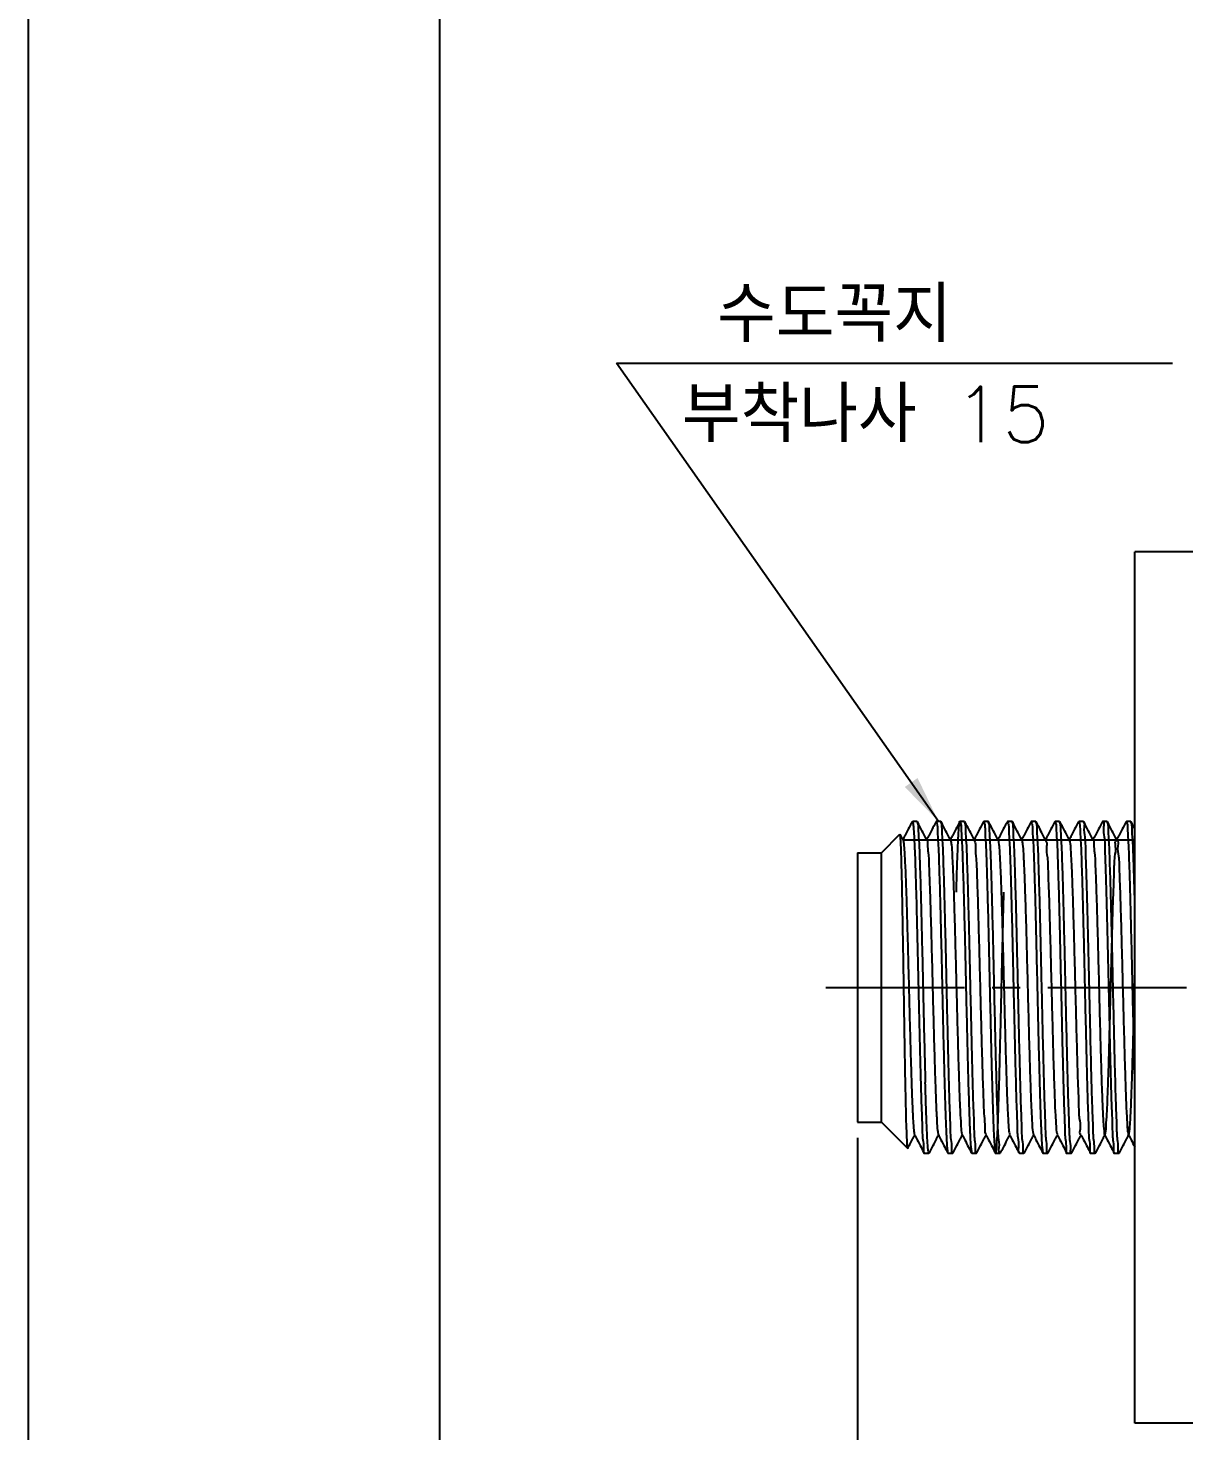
# Model space of a CAD drawing. Extents: x 6992 to 7586, y -5808 to -5388.
# Drawn here: x 6992.5 to 7065.5, y -5727.2 to -5638.7 of the extents above; entities that cross this region are included whole.
import ezdxf

# ---------------------------------------------------------------- set-up
doc = ezdxf.new("R2010")
doc.units = 0
doc.header["$LTSCALE"] = 7
doc.header["$MEASUREMENT"] = 0
doc.linetypes.add('CENTER', pattern=[2, 1.25, -0.25, 0.25, -0.25])
doc.layers.get('0').update_dxf_attribs({"color": 2, "linetype": 'CONTINUOUS'})
for name, color, linetype in [('CL', 1, 'CENTER'), ('D', 2, 'CONTINUOUS'), ('DIM', 2, 'CONTINUOUS'), ('DWG', 7, 'CONTINUOUS'), ('TXT', 4, 'CONTINUOUS')]:
    doc.layers.add(name, color=color, linetype=linetype)
doc.styles.add('GHS', font='ROMANS.shx', dxfattribs={"bigfont": 'GHS.shx'})
doc.dimstyles.new('STANDARD$7', dxfattribs={"dimtxt": 3.5, "dimasz": 3, "dimexe": 1, "dimexo": 1, "dimgap": 1, "dimtad": 1, "dimdec": 4, "dimzin": 0, "dimdsep": 46, "dimtxsty": 'GHS', "dimcen": 1, "dimclrd": 256, "dimclre": 256, "dimclrt": 2, "dimadec": 4, "dimazin": 0, "dimtfac": 1, "dimtdec": 4, "dimtmove": 2, "dimatfit": 2, "dimfxl": 0, "dimtolj": 1, "dimtzin": 0, "dimlwd": -1, "dimlwe": -1, "dimarcsym": 0})

msp = doc.modelspace()

# ---------------------------------------------------------------- linework, layer by layer
at = {"linetype": 'Continuous'}
msp.add_lwpolyline([(6992.497023865162, -5808.085328019546), (7586.497023865184, -5808.085328019546), (7586.497023865184, -5388.085328019539), (6992.497023865162, -5388.085328019539)], close=True, dxfattribs=at)
at = {"layer": 'CL', "linetype": 'CENTER'}
msp.add_line((7042.859694084986, -5699.227132569589), (7114.902126791187, -5699.227132569589), dxfattribs=at)
at = {"layer": 'D'}
msp.add_line((7029.636171878896, -5659.835665419254), (7064.723482644119, -5659.835665419254), dxfattribs=at)
at = {"layer": 'DIM'}
msp.add_line((7044.859694084986, -5708.727132458789), (7044.859694084986, -5747.394365499575), dxfattribs=at)
at = {"layer": 'DWG'}
for p, q in [((7066.184849362884, -5671.727132458789), (7062.359694847886, -5671.727132458789)), ((7062.359694847886, -5726.72709003379), (7062.359694847886, -5671.72717488369)), ((7046.359694847886, -5690.727132458789), (7047.529448655087, -5689.557378651589)), ((7044.859694084986, -5690.727132458789), (7044.859694084986, -5707.727132458789)), ((7044.859694847886, -5690.727132458789), (7046.359694847886, -5690.727132458789)), ((7046.359694847886, -5707.727132458789), (7046.359694847886, -5690.727132458789)), ((7044.859694847886, -5707.727132458789), (7046.359694847886, -5707.727132458789)), ((7046.359694847886, -5707.727132458789), (7048.022685700886, -5709.390123311689)), ((7066.184849362884, -5726.727132458789), (7062.359694847886, -5726.727132458789))]:
    msp.add_line(p, q, dxfattribs=at)
at = {"layer": 'DWG', "color": 2}
for p, q in [((7048.276837092884, -5688.820070172987), (7048.298772727985, -5688.788054595589)), ((7048.298744381385, -5688.78808292529), (7048.337194847885, -5688.749632458788)), ((7048.608962601786, -5688.749632458788), (7048.337194847885, -5688.749632458788)), ((7048.337194847885, -5688.780853549488), (7048.337194847885, -5688.749632458788)), ((7049.808317777684, -5688.759654520189), (7049.818706595886, -5688.749632725088)), ((7050.108962601886, -5688.749632458788), (7049.818760427284, -5688.749632458788)), ((7051.608962601886, -5688.749632458788), (7051.318760427284, -5688.749632458788)), ((7052.808317777684, -5688.759654520189), (7052.818748199885, -5688.749632472489)), ((7053.108962601786, -5688.749632458788), (7052.818760427284, -5688.749632458788)), ((7054.308317777684, -5688.759654520189), (7054.318726305684, -5688.749632565788)), ((7054.608962601786, -5688.749632458788), (7054.318760427284, -5688.749632458788)), ((7056.108962601786, -5688.749632458788), (7055.818760427284, -5688.749632458788)), ((7057.308317777684, -5688.759654520189), (7057.318712651286, -5688.74963266859)), ((7057.608962601786, -5688.749632458788), (7057.318760427284, -5688.749632458788)), ((7059.108962601786, -5688.749632458788), (7058.818760427284, -5688.749632458788)), ((7060.608962601786, -5688.749632458788), (7060.318760427284, -5688.749632458788)), ((7061.808317777684, -5688.759654520189), (7061.818749700686, -5688.749632469287)), ((7062.108962601786, -5688.749632458788), (7061.818760427284, -5688.749632458788)), ((7047.707990939885, -5689.911632458789), (7062.359694847886, -5689.911632458789)), ((7048.029760636784, -5709.386874112788), (7048.022677197785, -5709.390114793689)), ((7049.358962601786, -5709.70463245879), (7049.068760427284, -5709.70463245879)), ((7049.369405251085, -5709.69461039819), (7049.358953611785, -5709.704632451288)), ((7050.558317777684, -5709.694610397288), (7050.568751437286, -5709.704632451288)), ((7050.858962601886, -5709.70463245879), (7050.568760427284, -5709.70463245879)), ((7052.058317777684, -5709.694610397288), (7052.068695044485, -5709.70463206579)), ((7052.358962601786, -5709.70463245879), (7052.068760427284, -5709.70463245879)), ((7053.858962601786, -5709.70463245879), (7053.568760427284, -5709.70463245879)), ((7055.358962601786, -5709.70463245879), (7055.068760427284, -5709.70463245879)), ((7056.858962601786, -5709.70463245879), (7056.568760427284, -5709.70463245879)), ((7058.058317777684, -5709.694610397288), (7058.068754032785, -5709.704632454988)), ((7058.358962601786, -5709.70463245879), (7058.068760427284, -5709.70463245879)), ((7059.558317777684, -5709.694610397288), (7059.568716522286, -5709.704632281588)), ((7059.858962601786, -5709.70463245879), (7059.568760427284, -5709.70463245879)), ((7061.358962601786, -5709.70463245879), (7061.068760427284, -5709.70463245879))]:
    msp.add_line(p, q, dxfattribs=at)
for points in [[(7048.276837094085, -5688.820070173588), (7048.115071910486, -5689.130508293689), (7047.865184439486, -5689.61001976089), (7047.784549731985, -5689.764739321789)], [(7048.298169995285, -5688.787461028889), (7048.337194847887, -5688.780853549488)], [(7048.337194847887, -5688.780853549488), (7048.378878552086, -5689.080092905289), (7048.420669815385, -5689.689849956289), (7048.462450388886, -5690.590858127787), (7048.504352129987, -5691.75943726199), (7048.546855185885, -5693.179009902688), (7048.589326912885, -5694.788538232788), (7048.631211630987, -5696.513287368089), (7048.672694809788, -5698.303802889488), (7048.714491332385, -5700.13582839819), (7048.756137067185, -5701.933679086091), (7048.797890894684, -5703.653675378388), (7048.839593760686, -5705.23677957059)], [(7048.602492707085, -5688.756002988888), (7048.609132956486, -5688.765437545389)], [(7048.609132956486, -5688.765437545389), (7048.645399034785, -5688.871428560589), (7048.689438565785, -5689.339318438488), (7048.733475178387, -5690.142674177889), (7048.777509729787, -5691.25419936809), (7048.821545552784, -5692.63625770119), (7048.865580438187, -5694.241894766688), (7048.909616209285, -5696.016700584089), (7048.953651169586, -5697.900394249289), (7048.997685709286, -5699.829081242089), (7049.041721883686, -5701.737416186788), (7049.085759699587, -5703.56064656439), (7049.129795935185, -5705.23677957059)], [(7049.225604781384, -5689.922900379388), (7049.056334807987, -5689.598115886689), (7048.806448628586, -5689.118605653388), (7048.619405250187, -5688.759654519788)], [(7049.788316363787, -5688.79803999429), (7049.615071910584, -5689.130508293489), (7049.365184439584, -5689.61001976069), (7049.284549732087, -5689.764739321588)], [(7049.808317778485, -5688.759654520589), (7049.788316363787, -5688.79803999429)], [(7049.810175567485, -5688.758234852288), (7049.854314093287, -5688.86560918039), (7049.899243229085, -5689.33941769979), (7049.943485727386, -5690.147329276788), (7049.987240012286, -5691.252276424289), (7050.031296610987, -5692.634662269589), (7050.075130185987, -5694.232321219388), (7050.119174620884, -5696.006700212791), (7050.163024565985, -5697.88191893329), (7050.206769639486, -5699.797798878088), (7050.250911760386, -5701.71150350109), (7050.295440081185, -5703.555953190389), (7050.339593760686, -5705.23677957059)], [(7050.109309854086, -5688.76531176459), (7050.102665974684, -5688.75586330939)], [(7050.629795935185, -5705.23677957059), (7050.586011842386, -5703.570719320389), (7050.542167475987, -5701.756398399189), (7050.497840742786, -5699.835873994987), (7050.453648344284, -5697.900271251288), (7050.409697142286, -5696.020081907089), (7050.365199639788, -5694.227201614689), (7050.320866359585, -5692.61311236359), (7050.277109591485, -5691.24281678049), (7050.233351667086, -5690.139974648588), (7050.189317695987, -5689.337565169189), (7050.145502825586, -5688.872122074888), (7050.109309854086, -5688.76531176459)], [(7050.725604781384, -5689.922900379388), (7050.556334808787, -5689.598115888188), (7050.306448629484, -5689.11860565489), (7050.119405250187, -5688.759654519788)], [(7051.288316364187, -5688.798039993588), (7051.115071911385, -5689.130508292088), (7050.865184440385, -5689.61001975929), (7050.784549732687, -5689.76473932049)], [(7051.089593760686, -5693.21748534689), (7051.133872680986, -5691.73779882949), (7051.178782992285, -5690.499652157589), (7051.223530175286, -5689.572231745587), (7051.267455722385, -5688.990649184689), (7051.311281880086, -5688.754772940989), (7051.355300651087, -5688.872122074888), (7051.399115521484, -5689.337565169189), (7051.443149492485, -5690.139974648588), (7051.486907416986, -5691.24281678049), (7051.530664185086, -5692.61311236359), (7051.574997465284, -5694.227201614689), (7051.619494967787, -5696.020081907089), (7051.663446169785, -5697.900271251288), (7051.707638568287, -5699.835873994987), (7051.751965301484, -5701.756398399189), (7051.795809667887, -5703.570719320389), (7051.839593760686, -5705.23677957059)], [(7051.308317778485, -5688.759654520589), (7051.288316364187, -5688.798039993588)], [(7051.312463800185, -5688.75586330939), (7051.355300651087, -5688.872122074888), (7051.399115521484, -5689.337565169189), (7051.443149492485, -5690.139974648588), (7051.486907416986, -5691.24281678049), (7051.530664185086, -5692.61311236359), (7051.574997465284, -5694.227201614689), (7051.619494967787, -5696.020081907089), (7051.663446169785, -5697.900271251288), (7051.707638568287, -5699.835873994987), (7051.751965301484, -5701.756398399189), (7051.795809667887, -5703.570719320389), (7051.839593760686, -5705.23677957059)], [(7051.607415046887, -5688.766952674388), (7051.600673281386, -5688.757885501389)], [(7052.129795935185, -5705.23677957059), (7052.085751066084, -5703.560301582289), (7052.041664002985, -5701.734949826288), (7051.997669425686, -5699.828367764389), (7051.953547134186, -5697.895865220289), (7051.909683904885, -5696.019528834389), (7051.865750335985, -5694.248454386488), (7051.821261991287, -5692.626588083389), (7051.776771210187, -5691.233208471887), (7051.732758116685, -5690.127035639889), (7051.688283029687, -5689.32266066259), (7051.643832492487, -5688.86119895969), (7051.607415046887, -5688.766952674388)], [(7052.225604781384, -5689.922900379388), (7052.056334810784, -5689.598115891888), (7051.806448631387, -5689.11860565859), (7051.619405250187, -5688.759654519788)], [(7052.788316364984, -5688.798039991991), (7052.615071913287, -5689.130508288388), (7052.365184442288, -5689.61001975559), (7052.284549734186, -5689.76473931759)], [(7052.808317778485, -5688.759654520589), (7052.788316364984, -5688.798039991991)], [(7052.810471106886, -5688.757885501389), (7052.853630317984, -5688.86119895969), (7052.898080855184, -5689.32266066259), (7052.942555942185, -5690.127035639889), (7052.986569035585, -5691.233208471887), (7053.031059816787, -5692.626588083389), (7053.075548161485, -5694.248454386488), (7053.119481730386, -5696.019528834389), (7053.163344959687, -5697.895865220289), (7053.207467251084, -5699.828367764389), (7053.251461828486, -5701.734949826288), (7053.295548891585, -5703.560301582289), (7053.339593760686, -5705.23677957059)], [(7053.107328105687, -5688.766964970389), (7053.100634898487, -5688.75795008519)], [(7053.629795935185, -5705.23677957059), (7053.585517088884, -5703.550950034591), (7053.540628082485, -5701.690783356189), (7053.495923884484, -5699.75187021519), (7053.452031277388, -5697.829903704987), (7053.408198526087, -5695.957531003191), (7053.364174004886, -5694.187690749888), (7053.320353463687, -5692.595669520189), (7053.276313991684, -5691.220251308689), (7053.232553295386, -5690.122583718789), (7053.188778780886, -5689.32977882749), (7053.144397660586, -5688.864838091587), (7053.107328105687, -5688.766964970389)], [(7053.725604781384, -5689.922900379388), (7053.556334811086, -5689.59811589259), (7053.306448631685, -5689.118605659289), (7053.119405250187, -5688.759654519788)], [(7054.288316365184, -5688.79803999159), (7054.115071913684, -5689.130508287588), (7053.865184442684, -5689.610019754789), (7053.784549734484, -5689.76473931699)], [(7054.308317778485, -5688.759654520589), (7054.288316365184, -5688.79803999159)], [(7054.310432723987, -5688.75795008519), (7054.354195485985, -5688.864838091587), (7054.398576606387, -5689.32977882749), (7054.442351120784, -5690.122583718789), (7054.486111817185, -5691.220251308689), (7054.530151289187, -5692.595669520189), (7054.573971830387, -5694.187690749888), (7054.617996351584, -5695.957531003191), (7054.661829102884, -5697.829903704987), (7054.705721709985, -5699.75187021519), (7054.750425907985, -5701.690783356189), (7054.795314914385, -5703.550950034591), (7054.839593760686, -5705.23677957059)], [(7054.607879018486, -5688.766513638388), (7054.601179459785, -5688.75736237469)], [(7055.129795935185, -5705.23677957059), (7055.085871634486, -5703.56511880429), (7055.041928886485, -5701.746235587791), (7054.997995144387, -5699.842638804988), (7054.953944630784, -5697.913171014588), (7054.909904005284, -5696.028726164288), (7054.865077308286, -5694.222484139187), (7054.820188266387, -5692.590057911988), (7054.776001393986, -5691.211409470889), (7054.732243609285, -5690.115865225587), (7054.688184138487, -5689.321245856689), (7054.644347996787, -5688.86451597729), (7054.607879018486, -5688.766513638388)], [(7055.225604781384, -5689.922900379388), (7055.056334808285, -5689.598115887089), (7054.806448628884, -5689.118605653788), (7054.619405250187, -5688.759654519788)], [(7055.788316363885, -5688.798039993988), (7055.615071910785, -5689.130508293088), (7055.365184439785, -5689.610019760188), (7055.284549732287, -5689.76473932129)], [(7055.808317778485, -5688.759654520589), (7055.788316363885, -5688.798039993988)], [(7055.810767126086, -5688.757153768787), (7055.810977285286, -5688.75736237469)], [(7055.810977285286, -5688.75736237469), (7055.854145822186, -5688.86451597729), (7055.897981963984, -5689.321245856689), (7055.942041434786, -5690.115865225587), (7055.985799219487, -5691.211409470889), (7056.029986091884, -5692.590057911988), (7056.074875133787, -5694.222484139187), (7056.119701830687, -5696.028726164288), (7056.163742456285, -5697.913171014588), (7056.207792969884, -5699.842638804988), (7056.251726711986, -5701.746235587791), (7056.295669459987, -5703.56511880429), (7056.339593760686, -5705.23677957059)], [(7056.106119605085, -5688.768290108888), (7056.099273756585, -5688.759563966789)], [(7056.629795935185, -5705.23677957059), (7056.585745073686, -5703.560062130287), (7056.540815822087, -5701.698791099891), (7056.495773014287, -5699.74525701829), (7056.451371167184, -5697.801196892087), (7056.407639553885, -5695.93423286279), (7056.363826694787, -5694.174332253988), (7056.319997832887, -5692.583592997889), (7056.275957620086, -5691.210172420488), (7056.232151767386, -5690.113875706887), (7056.187643632185, -5689.313543045788), (7056.142936530085, -5688.855548893291), (7056.106119605085, -5688.768290108888)], [(7056.725604781384, -5689.922900379388), (7056.556334807787, -5689.59811588619), (7056.306448628386, -5689.11860565289), (7056.119405250187, -5688.759654519788)], [(7057.288316363685, -5688.798039994388), (7057.115071910384, -5689.130508293991), (7056.865184439384, -5689.610019761189), (7056.784549731887, -5689.764739321989)], [(7057.308317778485, -5688.759654520589), (7057.288316363685, -5688.798039994388)], [(7057.309071581987, -5688.759563966789), (7057.352734355585, -5688.855548893291), (7057.397441457686, -5689.313543045788), (7057.441949592887, -5690.113875706887), (7057.485755445587, -5691.210172420488), (7057.529795658387, -5692.583592997889), (7057.573624520284, -5694.174332253988), (7057.617437379386, -5695.93423286279), (7057.661168992685, -5697.801196892087), (7057.705570839787, -5699.74525701829), (7057.750613647584, -5701.698791099891), (7057.795542899186, -5703.560062130287), (7057.839593760686, -5705.23677957059)], [(7057.609078887885, -5688.76546657299), (7057.602450865985, -5688.75606651499)], [(7058.129795935185, -5705.23677957059), (7058.085768260587, -5703.560988641788), (7058.041698195286, -5701.73640681379), (7057.997721146685, -5699.830633944188), (7057.953613989286, -5697.898775630489), (7057.909691397484, -5696.019841882087), (7057.865563123587, -5694.241226403788), (7057.821646365284, -5692.639697711889), (7057.777510135087, -5691.254210909989), (7057.733614667786, -5690.145725857488), (7057.689626919086, -5689.342055636487), (7057.645642444886, -5688.873058077788), (7057.609078887885, -5688.76546657299)], [(7058.225604781384, -5689.922900379388), (7058.056334807387, -5689.598115885488), (7057.806448627985, -5689.118605652089), (7057.619405250187, -5688.759654519788)], [(7058.788316363587, -5688.798039994788), (7058.615071909984, -5689.130508294689), (7058.365184438984, -5689.610019761891), (7058.284549731585, -5689.764739322589)], [(7058.808317778485, -5688.759654520589), (7058.788316363587, -5688.798039994788)], [(7058.812038416285, -5688.755857325588), (7058.812248691485, -5688.75606651499)], [(7058.812248691485, -5688.75606651499), (7058.855440270387, -5688.873058077788), (7058.899424744586, -5689.342055636487), (7058.943412493287, -5690.145725857488), (7058.987307960584, -5691.254210909989), (7059.031444190785, -5692.639697711889), (7059.075360948986, -5694.241226403788), (7059.119489222985, -5696.019841882087), (7059.163411814787, -5697.898775630489), (7059.207518972087, -5699.830633944188), (7059.251496020684, -5701.73640681379), (7059.295566086084, -5703.560988641788), (7059.339593760686, -5705.23677957059)], [(7059.116965754585, -5688.788235970689), (7059.108357565887, -5688.78780276269)], [(7059.254795935185, -5690.644466914688), (7059.213203776786, -5689.732675054089), (7059.171485035187, -5689.106899480288), (7059.129951894787, -5688.790101297189), (7059.116965754585, -5688.788235970689)], [(7059.725604781384, -5689.922900379388), (7059.556334808085, -5689.598115886889), (7059.306448628786, -5689.118605653588), (7059.119405250187, -5688.759654519788)], [(7060.288316363885, -5688.798039994188), (7060.115071910686, -5689.13050829339), (7059.865184439686, -5689.610019760588), (7059.784549732185, -5689.76473932149)], [(7060.308317778485, -5688.759654520589), (7060.288316363885, -5688.798039994188)], [(7060.309801720085, -5688.787952812188), (7060.318155391387, -5688.78780276269)], [(7060.318155391387, -5688.78780276269), (7060.339749720284, -5688.790101297189), (7060.381282860684, -5689.106899480288), (7060.423001602287, -5689.732675054089), (7060.464593760686, -5690.644466914688)], [(7060.607354369984, -5688.766991219189), (7060.600626376085, -5688.757950933788)], [(7061.129795935185, -5705.23677957059), (7061.085947617286, -5703.568154074088), (7061.041481231985, -5701.727160791288), (7060.996639254385, -5699.783224598188), (7060.952190324087, -5697.83682191799), (7060.908191672284, -5695.95724522839), (7060.863887078385, -5694.176654006289), (7060.819926260285, -5692.581164312887), (7060.775923275085, -5691.209202018988), (7060.732028338285, -5690.111204054589), (7060.687902823987, -5689.317230475288), (7060.643992050185, -5688.86222047099), (7060.607354369984, -5688.766991219189)], [(7061.225604781384, -5689.922900379388), (7061.056334809286, -5689.59811588909), (7060.806448629884, -5689.118605655789), (7060.619405250187, -5688.759654519788)], [(7061.788316364387, -5688.798039993188), (7061.615071911785, -5689.130508291189), (7061.365184440785, -5689.610019758387), (7061.284549733087, -5689.764739319788)], [(7061.808317778485, -5688.759654520589), (7061.788316364387, -5688.798039993188)], [(7061.810424201585, -5688.757950933788), (7061.853789875686, -5688.86222047099), (7061.897700649386, -5689.317230475288), (7061.941826163687, -5690.111204054589), (7061.985721100487, -5691.209202018988), (7062.029724085785, -5692.581164312887), (7062.073684903886, -5694.176654006289), (7062.117989497785, -5695.95724522839), (7062.161988149584, -5697.83682191799), (7062.206437079787, -5699.783224598188), (7062.251279057486, -5701.727160791288), (7062.295745442685, -5703.568154074088), (7062.339593760686, -5705.23677957059)], [(7062.109737310786, -5688.764994420089), (7062.103089491984, -5688.755452713391)], [(7062.359897076387, -5694.018757180689), (7062.321832113785, -5692.64603905589), (7062.277307753784, -5691.24845102819), (7062.233501178687, -5690.143242764188), (7062.189474741785, -5689.33984367919), (7062.145670649386, -5688.873247589589), (7062.109737310786, -5688.764994420089)], [(7062.359694585286, -5689.22078423389), (7062.306448631387, -5689.118605658688), (7062.119405250187, -5688.759654519788)], [(7047.784549731985, -5689.764739321789), (7047.713861596587, -5689.900368838189)], [(7047.726531970087, -5689.914300977289), (7047.766694847885, -5690.138826089289), (7047.812194847886, -5690.690755451487), (7047.857694847886, -5691.55182721249), (7047.903194847886, -5692.690857909987), (7047.948694847886, -5694.06659788029), (7047.994194847886, -5695.62922510229), (7048.039694847886, -5697.322149487791), (7048.085194847887, -5699.084062274887), (7048.130694847887, -5700.851156306988), (7048.176194847887, -5702.559436789888), (7048.221694847887, -5704.147038845287), (7048.267194847887, -5705.556467928589), (7048.312694847888, -5706.736681977389), (7048.358194847884, -5707.644939884889), (7048.403694847884, -5708.24834935629), (7048.448264217886, -5708.52571220059)], [(7049.284549732087, -5689.764739321588), (7049.213861596587, -5689.900368838189)], [(7049.221849251784, -5689.918728373588), (7049.222694847887, -5689.91800852889), (7049.268194847888, -5690.151853289088), (7049.313694847884, -5690.71435663239), (7049.359194847884, -5691.585147664689), (7049.404694847884, -5692.732690943089), (7049.450194847885, -5694.11542852319), (7049.495694847885, -5695.68328496749), (7049.541194847885, -5697.37948081319), (7049.586694847885, -5699.14258882319), (7049.632194847885, -5700.908758556288), (7049.677694847886, -5702.614028691689), (7049.723194847886, -5704.196643369789), (7049.768694847886, -5705.59928866239), (7049.814194847886, -5706.771168180188), (7049.859694847886, -5707.669842648887)], [(7050.784549732687, -5689.76473932049), (7050.713861596587, -5689.900368838189)], [(7050.732159026787, -5689.935877092288), (7050.777126040584, -5690.23681772389), (7050.822997600188, -5690.868195338888), (7050.868869159885, -5691.807238377089), (7050.914740719485, -5693.019383703489), (7050.960612279085, -5694.460016171288), (7051.006483838786, -5696.076110761787), (7051.052355398386, -5697.808184263187), (7051.098226957985, -5699.59248465559), (7051.144098517687, -5701.363337615989), (7051.189970077286, -5703.055563777991), (7051.235841636886, -5704.606877773189), (7051.281713196486, -5705.960180753787), (7051.327584756187, -5707.065662016888), (7051.373456315787, -5707.882632374887), (7051.419327875386, -5708.381021792888), (7051.454753103686, -5708.530111421089)], [(7052.208960101087, -5689.938360446289), (7052.245015948787, -5689.99084185519), (7052.290887508485, -5690.392313758388), (7052.336759068085, -5691.118966745689), (7052.382630627684, -5692.144055072389), (7052.428502187386, -5693.429848554588), (7052.474373746985, -5694.929021295589), (7052.520245306585, -5696.586393598391), (7052.566116866286, -5698.340962952389), (7052.611988425886, -5700.12814933799), (7052.657859985486, -5701.88217220829), (7052.703731545187, -5703.538471657888), (7052.749603104787, -5705.036084664491), (7052.795474664386, -5706.319888939888), (7052.841346224084, -5707.342631803589), (7052.887217783687, -5708.06666940069), (7052.933089343287, -5708.465352250489), (7052.968931729685, -5708.51511376119)], [(7052.284549734186, -5689.76473931759), (7052.213861596587, -5689.900368838189)], [(7053.784549734484, -5689.76473931699), (7053.713861596587, -5689.900368838189)], [(7053.723428137188, -5689.92393265419), (7053.758777416684, -5690.076021240187), (7053.804648976386, -5690.577158172189), (7053.850520535985, -5691.39667266369), (7053.896392095585, -5692.504401038488), (7053.942263655286, -5693.859571399989), (7053.988135214886, -5695.412304312889), (7054.034006774486, -5697.105448703987), (7054.079878334187, -5698.876685407588), (7054.125749893787, -5700.66082093299), (7054.171621453386, -5702.392187025587), (7054.217493013084, -5704.007057702587), (7054.263364572687, -5705.44599480079), (7054.309236132287, -5706.65603570229), (7054.355107691985, -5707.592642717587), (7054.400979251584, -5708.22134237369), (7054.445807490285, -5708.519567678188)], [(7055.284549732287, -5689.76473932129), (7055.213861596587, -5689.900368838189)], [(7055.227052429987, -5689.924719960491), (7055.272538884585, -5690.191599696391), (7055.318410444286, -5690.79073693079), (7055.364282003886, -5691.700390581787), (7055.410153563485, -5692.887079242388), (7055.456025123187, -5694.307124743489), (7055.501896682787, -5695.908259805889), (7055.547768242386, -5697.631551829789), (7055.593639802084, -5699.413572012789), (7055.639511361687, -5701.188729959187), (7055.685382921287, -5702.891687849988), (7055.731254480985, -5704.459765316489), (7055.777126040584, -5705.835246501891), (7055.822997600188, -5706.96750439519), (7055.868869159885, -5707.814864247888), (7055.914740719485, -5708.346137485991), (7055.949258140185, -5708.53281215479)], [(7056.711332093188, -5689.94942476309), (7056.740428792886, -5689.969255911088), (7056.786300352485, -5690.337193283787), (7056.832171912085, -5691.03234054679), (7056.878043471786, -5692.02911157929), (7056.923915031386, -5693.290818465288), (7056.969786590986, -5694.77102185769), (7057.015658150687, -5696.415240259888), (7057.061529710287, -5698.16295531379), (7057.107401269886, -5699.949839284389), (7057.153272829584, -5701.71012275559), (7057.199144389187, -5703.37901538979), (7057.245015948787, -5704.895090649989), (7057.290887508485, -5706.202546712488), (7057.336759068085, -5707.25326035099), (7057.382630627684, -5708.008558196689), (7057.428502187386, -5708.440640180488), (7057.465267366484, -5708.522634759091)], [(7056.784549731887, -5689.764739321989), (7056.713861596587, -5689.900368838189)], [(7058.284549731585, -5689.764739322589), (7058.213861596587, -5689.900368838189)], [(7058.218001554387, -5689.926872795888), (7058.254190260786, -5690.04423437579), (7058.300061820386, -5690.512318354988), (7058.345933379986, -5691.30116643749), (7058.391804939687, -5692.381743678288), (7058.437676499287, -5693.714277526287), (7058.483548058886, -5695.249721723088), (7058.529419618584, -5696.931561536891), (7058.575291178187, -5698.697893887191), (7058.621162737787, -5700.483705796491), (7058.667034297485, -5702.223267307891), (7058.712905857084, -5703.852550791988), (7058.758777416684, -5705.31158759649), (7058.804648976386, -5706.54667529849), (7058.850520535985, -5707.51235431699), (7058.896392095585, -5708.173081132391), (7058.942263655286, -5708.50453652889), (7058.949622004386, -5708.504132991588)], [(7059.784549732185, -5689.76473932149), (7059.713861596587, -5689.900368838189)], [(7059.721137499584, -5689.91794626039), (7059.722080168985, -5689.917152113889), (7059.767951728687, -5690.14971750449), (7059.813823288287, -5690.716393162289), (7059.859694847886, -5691.59632159019)], [(7061.284549733087, -5689.764739319788), (7061.213861596587, -5689.900368838189)], [(7061.226908560684, -5689.95112535459), (7061.235841636886, -5689.951087889789), (7061.281713196486, -5690.285354892789), (7061.327584756187, -5690.948739789688), (7061.373456315787, -5691.91682552929), (7061.419327875386, -5693.15398000849), (7061.465199435084, -5694.614667574788), (7061.511070994688, -5696.245125046189), (7061.556942554287, -5697.98534055959), (7061.602814113985, -5699.771262414088), (7061.648685673585, -5701.537156605889), (7061.694557233184, -5703.218026284689), (7061.740428792886, -5704.752004077687), (7061.786300352485, -5706.08262922649), (7061.832171912085, -5707.160925725788), (7061.878043471786, -5707.947204971188), (7061.923915031386, -5708.412526568191), (7061.960165060687, -5708.527102798387)], [(7048.033247650086, -5709.382143256589), (7048.032271279486, -5709.38075531719), (7048.003314736086, -5709.29364374169), (7047.974493830285, -5708.869160649589), (7047.945277745586, -5708.111515946788), (7047.916125946385, -5707.05485856759), (7047.887354970286, -5705.754593423189), (7047.858580904185, -5704.243528579689), (7047.829601446587, -5702.561156204589), (7047.800741798184, -5700.783053301988), (7047.771727955887, -5698.953218908788), (7047.742813691484, -5697.149477534789), (7047.713849886486, -5695.423507992688), (7047.684322982584, -5693.807307059888), (7047.654647960886, -5692.384932936387), (7047.625355858387, -5691.227571278188)], [(7059.629795935185, -5705.23677957059), (7059.588054765185, -5703.65215162899), (7059.546080598784, -5701.922711438288), (7059.504480758185, -5700.12652609669), (7059.462914517584, -5698.304569401989), (7059.421408371485, -5696.51305701779), (7059.379657714484, -5694.793652487188), (7059.338118559286, -5693.217100347691), (7059.296399281286, -5691.816456360189), (7059.254795935185, -5690.644466914688)], [(7060.464593760686, -5690.644466914688), (7060.506197106786, -5691.816456360189), (7060.547916384787, -5693.217100347691), (7060.589455539985, -5694.793652487188), (7060.631206196986, -5696.51305701779), (7060.672712343085, -5698.304569401989), (7060.714278583686, -5700.12652609669), (7060.755878424285, -5701.922711438288), (7060.797852590587, -5703.65215162899), (7060.839593760686, -5705.23677957059)], [(7053.339593760686, -5705.23677957059), (7053.383346471886, -5706.700297441788), (7053.427899352186, -5707.933094867989), (7053.472722494987, -5708.868209968488), (7053.517058700085, -5709.459885722488), (7053.560838633284, -5709.698864632988), (7053.604830232287, -5709.585270439489), (7053.648555291287, -5709.124793017691), (7053.692470329484, -5708.329090938289), (7053.736275141486, -5707.22938851349), (7053.780911800584, -5705.832720580191), (7053.825900896087, -5704.192183675488), (7053.870468205985, -5702.393493075189), (7053.914166127686, -5700.522644527387), (7053.958086134486, -5698.59878237559), (7054.001871521685, -5696.70186080239), (7054.045755023484, -5694.885728152189), (7054.089593760686, -5693.21748534689)], [(7048.839593760686, -5705.23677957059), (7048.883299776388, -5706.69886089069), (7048.927248338287, -5707.917165431991), (7048.971705054386, -5708.85063973799), (7049.015925758287, -5709.449086204189), (7049.059804956885, -5709.697261384688), (7049.060374747585, -5709.696728310289)], [(7049.254795935185, -5708.72297229739), (7049.213115880486, -5707.809460969889), (7049.171478384886, -5706.636333545288), (7049.129795935185, -5705.23677957059)], [(7050.339593760686, -5705.23677957059), (7050.381276210284, -5706.636333545288), (7050.422913705885, -5707.809460969889), (7050.464593760686, -5708.72297229739)], [(7050.849399252385, -5709.694856692688), (7050.848900641186, -5709.695327684691), (7050.805227462684, -5709.440338457389), (7050.761306069287, -5708.840176113488), (7050.717520104385, -5707.918871330188), (7050.673635228084, -5706.702960303988), (7050.629795935185, -5705.23677957059)], [(7051.839593760686, -5705.23677957059), (7051.883433053585, -5706.702960303988), (7051.927317929885, -5707.918871330188), (7051.971103894784, -5708.840176113488), (7052.015025288087, -5709.440338457389), (7052.058853709486, -5709.695183953991)], [(7052.352114947485, -5709.69786013749), (7052.351040807886, -5709.698864632988), (7052.307260874584, -5709.459885722488), (7052.262924669487, -5708.868209968488), (7052.218101526685, -5707.933094867989), (7052.173548646386, -5706.700297441788), (7052.129795935185, -5705.23677957059)], [(7053.861972434186, -5709.66578128919), (7053.837244084787, -5709.661304754591), (7053.795811108184, -5709.340182270589), (7053.754328572386, -5708.714285512389), (7053.712976730187, -5707.805956380689), (7053.671309727584, -5706.63109801089), (7053.629795935185, -5705.23677957059)], [(7054.839593760686, -5705.23677957059), (7054.881107553085, -5706.63109801089), (7054.922774555687, -5707.805956380689), (7054.964126397887, -5708.714285512389), (7055.005608933685, -5709.340182270589), (7055.047041910288, -5709.661304754591), (7055.062809659985, -5709.66475181749)], [(7055.353420797184, -5709.69911447549), (7055.352099166585, -5709.700302756188), (7055.308329041485, -5709.469856726089), (7055.264133187387, -5708.888852364289), (7055.219138180384, -5707.958326721488), (7055.174092075185, -5706.716994577888), (7055.129795935185, -5705.23677957059)], [(7056.339593760686, -5705.23677957059), (7056.383889900686, -5706.716994577888), (7056.428936005786, -5707.958326721488), (7056.473931012884, -5708.888852364289), (7056.518126866888, -5709.469856726089), (7056.555260749787, -5709.701626335787)], [(7056.850649093985, -5709.696353026389), (7056.849895061185, -5709.69707576709), (7056.806004432985, -5709.44789504939), (7056.761890719785, -5708.850353199188), (7056.717907175187, -5707.928346121287), (7056.673830000285, -5706.708947029088), (7056.629795935185, -5705.23677957059)], [(7057.839593760686, -5705.23677957059), (7057.883627825786, -5706.708947029088), (7057.927705000684, -5707.928346121287), (7057.971688545285, -5708.850353199188), (7058.015802258486, -5709.44789504939), (7058.059692886685, -5709.69707576709), (7058.060231080786, -5709.69656685289)], [(7058.350491079085, -5709.696157923488), (7058.349761274587, -5709.69685116009), (7058.305747797485, -5709.445411055789), (7058.261622565185, -5708.845692559687), (7058.217509110285, -5707.918601881291), (7058.173668232184, -5706.70397510429), (7058.129795935185, -5705.23677957059)], [(7059.339593760686, -5705.23677957059), (7059.383466057685, -5706.70397510429), (7059.427306935786, -5707.918601881291), (7059.471420390686, -5708.845692559687), (7059.515545622986, -5709.445411055789), (7059.559559100087, -5709.69685116009), (7059.560043042287, -5709.696398780088)], [(7059.851917272985, -5709.697664604788), (7059.850884479287, -5709.698634764391), (7059.807031181886, -5709.45771484439), (7059.763257165587, -5708.873913910087), (7059.718778524684, -5707.94959143129), (7059.674030598986, -5706.71510763339), (7059.629795935185, -5705.23677957059)], [(7060.839593760686, -5705.23677957059), (7060.883828424385, -5706.71510763339), (7060.928576350087, -5707.94959143129), (7060.973054991087, -5708.873913910087), (7061.016829007387, -5709.45771484439), (7061.060682304787, -5709.698634764391), (7061.061515700587, -5709.697863303991)], [(7061.350591876186, -5709.696278991691), (7061.349844876086, -5709.696991899487), (7061.306013754185, -5709.447985047889), (7061.261898943185, -5708.85049593349), (7061.217912571285, -5707.928478045287), (7061.173832715986, -5706.709030464288), (7061.129795935185, -5705.23677957059)], [(7049.859694847886, -5707.669842648887), (7049.905566407584, -5708.266283035588), (7049.951195330386, -5708.530219121389)], [(7048.029760636686, -5709.38687411269), (7048.056448628487, -5709.33565926439), (7048.306334807885, -5708.856149031089), (7048.386972219187, -5708.70142383999)], [(7048.386972219187, -5708.70142383999), (7048.463861399085, -5708.553896143789)], [(7048.452118248284, -5708.531364538689), (7048.615184439486, -5708.84424515659), (7048.865071910486, -5709.323756623689), (7049.058317778485, -5709.694610396888)], [(7049.343094925485, -5709.682643446489), (7049.299098936486, -5709.37694890139), (7049.254795935185, -5708.72297229739)], [(7049.383212872586, -5709.668111636889), (7049.556448628884, -5709.33565926359), (7049.806334808285, -5708.856149030289), (7049.886972219485, -5708.701423839288)], [(7049.886972219485, -5708.701423839288), (7049.963861399085, -5708.553896143789)], [(7049.952118248284, -5708.531364538689), (7050.115184439886, -5708.84424515739), (7050.365071910886, -5709.323756624588), (7050.558317778485, -5709.694610396888)], [(7050.464593760686, -5708.72297229739), (7050.508896761987, -5709.37694890139), (7050.551213611487, -5709.683801276489)], [(7050.883212873186, -5709.66811163559), (7051.056448630387, -5709.335659260789), (7051.306334809788, -5708.856149027488), (7051.386972220685, -5708.70142383709)], [(7051.386972220685, -5708.70142383709), (7051.463861399085, -5708.553896143789)], [(7051.452118248284, -5708.531364538689), (7051.615184441287, -5708.844245160089), (7051.865071912287, -5709.323756627189), (7052.058317778485, -5709.694610396888)], [(7052.383212873885, -5709.668111634288), (7052.556448631987, -5709.335659257787), (7052.806334811286, -5708.85614902449), (7052.886972221886, -5708.701423834787)], [(7052.886972221886, -5708.701423834787), (7052.963861399085, -5708.553896143789)], [(7052.952118248284, -5708.531364538689), (7053.115184442884, -5708.844245163087), (7053.365071913884, -5709.323756630289), (7053.558317778485, -5709.694610396888)], [(7053.883212873085, -5709.66811163579), (7054.056448630186, -5709.335659261091), (7054.306334809587, -5708.85614902779), (7054.386972220485, -5708.701423837389)], [(7054.386972220485, -5708.701423837389), (7054.463861399085, -5708.553896143789)], [(7054.452118248284, -5708.531364538689), (7054.615184441287, -5708.844245160089), (7054.865071912287, -5709.323756627287), (7055.058317778485, -5709.694610396888)], [(7055.383212872386, -5709.668111637089), (7055.556448628688, -5709.335659264088), (7055.806334808085, -5708.856149030787), (7055.886972219285, -5708.701423839688)], [(7055.886972219285, -5708.701423839688), (7055.963861399085, -5708.553896143789)], [(7055.952118248284, -5708.531364538689), (7056.115184439584, -5708.844245156888), (7056.365071910584, -5709.32375662409), (7056.558317778485, -5709.694610396888)], [(7056.883212872186, -5709.668111637588), (7057.056448628087, -5709.335659265191), (7057.306334807485, -5708.85614903189), (7057.386972218885, -5708.70142384059)], [(7057.386972218885, -5708.70142384059), (7057.463861399085, -5708.553896143789)], [(7057.452118248284, -5708.531364538689), (7057.615184439086, -5708.844245155789), (7057.865071910086, -5709.323756622987), (7058.058317778485, -5709.694610396888)], [(7058.383212872186, -5709.668111637489), (7058.556448628186, -5709.335659264991), (7058.806334807587, -5708.85614903169), (7058.886972218885, -5708.701423840488)], [(7058.886972218885, -5708.701423840488), (7058.963861399085, -5708.553896143789)], [(7058.952118248284, -5708.531364538689), (7059.115184439086, -5708.844245155888), (7059.365071910086, -5709.323756623089), (7059.558317778485, -5709.694610396888)], [(7059.883212872684, -5709.668111636591), (7060.056448629186, -5709.33565926299), (7060.306334808587, -5708.856149029689), (7060.386972219787, -5708.701423838887)], [(7060.386972219787, -5708.701423838887), (7060.463861399085, -5708.553896143789)], [(7060.452118248284, -5708.531364538689), (7060.615184440087, -5708.84424515779), (7060.865071911086, -5709.323756624988), (7061.058317778485, -5709.694610396888)], [(7061.383212873387, -5709.668111635288), (7061.556448630787, -5709.33565926009), (7061.806334810184, -5708.856149026687), (7061.886972220886, -5708.701423836588)], [(7061.886972220886, -5708.701423836588), (7061.963861399085, -5708.553896143789)], [(7061.952118248284, -5708.531364538689), (7062.115184441687, -5708.844245160788), (7062.359694914385, -5709.313438137789)], [(7049.060374747585, -5709.696728310289), (7049.060606581386, -5709.696499849088)], [(7049.369405250187, -5709.694610397688), (7049.383212872586, -5709.668111636889)], [(7050.856191099285, -5709.686127648591), (7050.849399252385, -5709.694856692688)], [(7050.869405250187, -5709.694610397688), (7050.883212873186, -5709.66811163559)], [(7052.358776159786, -5709.688520887088), (7052.352114947485, -5709.69786013749)], [(7052.369405250187, -5709.694610397688), (7052.383212873885, -5709.668111634288)], [(7053.869821905088, -5709.666154277587), (7053.861972434186, -5709.66578128919)], [(7053.869405250187, -5709.694610397688), (7053.883212873085, -5709.66811163579)], [(7055.062809659985, -5709.66475181749), (7055.071770259687, -5709.66578128919)], [(7055.360062741287, -5709.689516887887), (7055.353420797184, -5709.69911447549)], [(7055.369405250187, -5709.694610397688), (7055.383212872386, -5709.668111637089)], [(7056.555260749787, -5709.701626335787), (7056.561896992085, -5709.700302756188), (7056.563218622685, -5709.69911447549)], [(7056.857392705786, -5709.687289483791), (7056.850649093985, -5709.696353026389)], [(7056.869405250187, -5709.694610397688), (7056.883212872186, -5709.668111637588)], [(7058.357178113185, -5709.687181516889), (7058.350491079085, -5709.696157923488)], [(7058.369405250187, -5709.694610397688), (7058.383212872186, -5709.668111637489)], [(7059.858580911286, -5709.68836493319), (7059.851917272985, -5709.697664604788)], [(7059.869405250187, -5709.694610397688), (7059.883212872684, -5709.668111636591)], [(7061.357328277785, -5709.68724374189), (7061.350591876186, -5709.696278991691)], [(7061.369405250187, -5709.694610397688), (7061.383212873387, -5709.668111635288)]]:
    msp.add_spline(points, degree=3, dxfattribs=at)
at = {"layer": 'DWG'}
for points in [[(7047.725604781384, -5689.922900379388), (7047.556334807885, -5689.598115886391), (7047.536883408984, -5689.560792146291)], [(7047.545311764685, -5689.57085268779), (7047.543741194584, -5689.57226496259)], [(7047.625355858387, -5691.227571278188), (7047.597469550486, -5690.389060202888), (7047.569467839987, -5689.83108599699), (7047.545311764685, -5689.57085268779)]]:
    msp.add_spline(points, degree=3, dxfattribs=at)
at = {"layer": 'DWG', "color": 2}
msp.add_open_spline([(7059.859694847886, -5691.59632159019), (7059.875538730854, -5691.983232552997), (7059.910472280224, -5692.836317194528), (7059.953971627348, -5694.218191105854), (7059.999134506046, -5695.784350747839), (7060.043997597868, -5697.477203642942), (7060.089056286995, -5699.2345755856), (7060.134072563496, -5700.991223324119), (7060.179053717753, -5702.684549627935), (7060.223829112269, -5704.245261306449), (7060.268511626638, -5705.638102143857), (7060.312122597659, -5706.746764248121), (7060.355920642267, -5707.701800659543), (7060.393893155479, -5708.089446864364), (7060.434934328854, -5708.62925723895), (7060.555577589001, -5708.275926143418), (7060.534551875577, -5707.893432407342), (7060.611400795789, -5707.089997333293), (7060.640040042354, -5706.053040879902), (7060.690019333591, -5704.741861020626), (7060.732896364256, -5703.236058112863), (7060.778413524042, -5701.579997595127), (7060.823210086577, -5699.838121083038), (7060.868479048315, -5698.073732420584), (7060.912789593962, -5696.351082711786), (7060.959946793142, -5694.73691803059), (7060.997432062135, -5693.279495397237), (7061.062540803201, -5692.066203565337), (7061.051786300153, -5691.048845446701), (7061.209188378385, -5690.485203220571), (7061.07503525695, -5689.97402957665), (7061.345720790296, -5689.930529038655), (7061.220026558158, -5690.492486860869), (7061.37310087784, -5691.00001451742), (7061.363675484989, -5692.026344115267), (7061.42834721822, -5693.221290172358), (7061.465933511243, -5694.673468963461), (7061.513054378118, -5696.280986958634), (7061.557370909499, -5698.000743371176), (7061.602629841627, -5699.764588354981), (7061.64745795182, -5701.50868615165), (7061.692881112003, -5703.169701020965), (7061.736084157836, -5704.682458927935), (7061.785154679112, -5706.004173597459), (7061.816276722211, -5707.049465831275), (7061.887846053831, -5707.872815900468), (7061.875290705471, -5708.254937958707), (7061.98503633465, -5708.631562259656), (7062.037177743028, -5708.114001331189), (7062.067225301102, -5707.727758444234), (7062.115003288623, -5706.790025681508), (7062.156917053579, -5705.690372266301), (7062.202179890004, -5704.306968985307), (7062.246752504068, -5702.752665961114), (7062.291787831209, -5701.063496765513), (7062.329214010913, -5699.603631127149), (7062.352028762636, -5698.713358160963), (7062.359694847904, -5698.415419368885)], degree=3, knots=[0, 0, 0, 0, 1.161699889184405, 2.561386026233667, 4.147633838377824, 5.862121923492492, 7.64179526581426, 9.421194191651889, 11.13486914849728, 12.7197951221549, 14.11769952663462, 15.27722374124051, 16.15585849397354, 16.72168189034698, 16.95594464484393, 17.07786419867271, 17.53168042299032, 18.30644452967365, 19.3742816866082, 20.69610844752559, 22.22338433112288, 23.89996638579953, 25.66419834517145, 27.4511900880044, 29.19521201753509, 30.83211952284206, 32.30172072090307, 33.55000452291193, 34.53115940807058, 35.20936214756841, 35.56068176576979, 35.60710786009584, 35.94450766637133, 36.60947662912404, 37.5786485432843, 38.8166531496508, 40.27806081568124, 41.90916343845655, 43.64998342715675, 45.43649429204672, 47.20298417218, 48.88447966045496, 50.41914316409555, 51.75055875909175, 52.82983052300618, 53.61744670601412, 54.08502385324739, 54.22027711818102, 54.44063533782187, 54.99290933070007, 55.85906815959104, 57.0076696870748, 58.39661185387624, 59.97486781452106, 61.6844113184837, 63.46236978888957, 64.35651638999516, 64.35651638999516, 64.35651638999516, 64.35651638999516], dxfattribs=at)
at = {"layer": 'TXT', "color": 4}
msp.add_line((7018.497023865159, -5797.08532801955), (7018.497023865159, -5407.08532801955), dxfattribs=at)

# ---------------------------------------------------------------- texts
at = {"layer": 'D', "style": 'GHS'}
for s, p in [('수도꼭지', (7035.989681763987, -5658.495599401112)), ('부착나사 15', (7033.768731960967, -5664.807130189884))]:
    msp.add_text(s, height=3.5, dxfattribs=at).set_placement(p)

# ---------------------------------------------------------------- leaders
at = {"layer": 'D'}
msp.add_leader([(7049.963861514585, -5688.749632458788), (7029.636171878896, -5659.835665419254)], dimstyle='STANDARD$7', override={"dimexe": 2, "dimgap": 1, "dimtad": 0}, dxfattribs=at)

doc.saveas('drawing.dxf')
